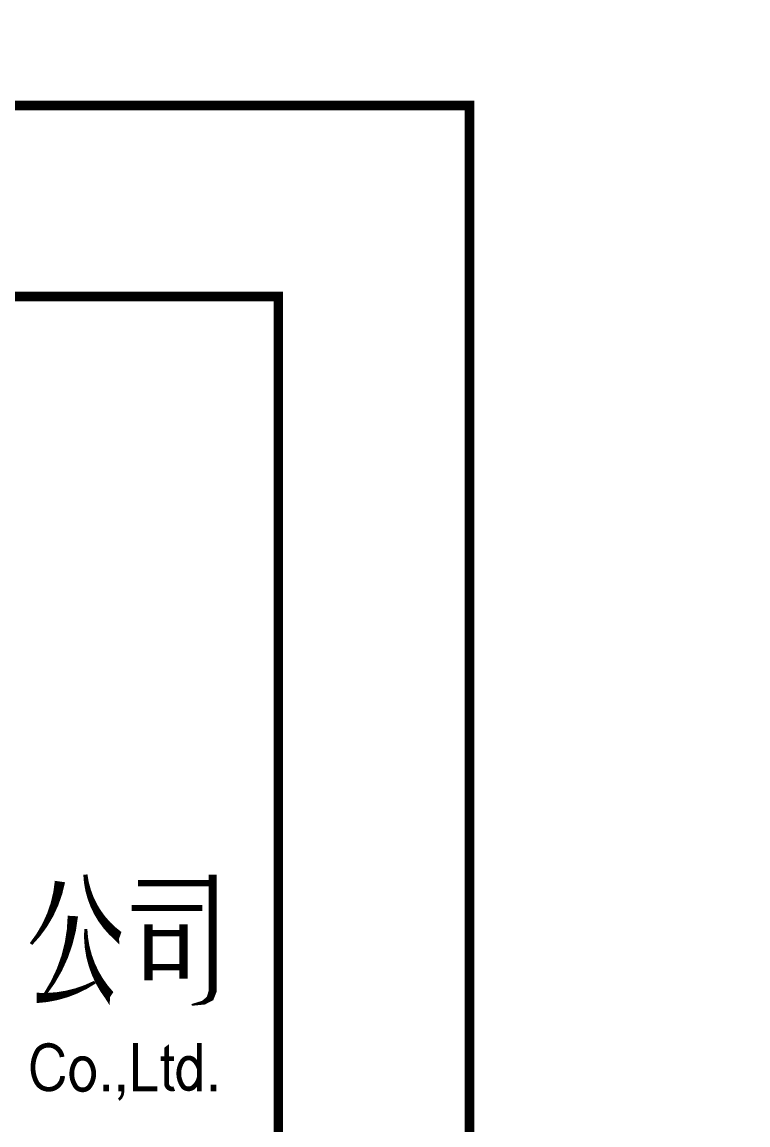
# Model space of a CAD drawing. Extents: x 497777 to 784122, y -229332 to 980813.
# Drawn here: x 579561 to 583358, y 575459 to 581232 of the extents above; entities that cross this region are included whole.
import ezdxf
from ezdxf.enums import TextEntityAlignment as Align

# ---------------------------------------------------------------- set-up
doc = ezdxf.new("R2010")
doc.units = 0
doc.header["$LTSCALE"] = 1000
doc.header["$MEASUREMENT"] = 0
doc.layers.add('0-cxFrame', color=155, linetype='Continuous')
doc.layers.add('S-DIM', color=81, linetype='Continuous')
doc.styles.add('cx_tuqian1', font='')
doc.styles.add('SS1', font='tj-romans1.shx', dxfattribs={"width": 0.7, "bigfont": 'tj-hztxt1.shx'})
doc.styles.add('黑体', font='simhei.ttf', dxfattribs={"height": 12})
doc.styles.get('cx_tuqian1').set_extended_font_data('SimSun')
doc.dimstyles.new('S-25-100A', dxfattribs={"dimscale": 100, "dimtxt": 3, "dimasz": 2, "dimexe": 2, "dimexo": 2, "dimgap": 0.8, "dimtad": 1, "dimdec": 0, "dimlfac": 0.25, "dimzin": 0, "dimdsep": 46, "dimtxsty": 'SS1', "dimblk1": 'TT', "dimblk2": 'TT', "dimsah": 1, "dimcen": 1, "dimclrd": 256, "dimclre": 256, "dimclrt": 256, "dimadec": 0, "dimazin": 0, "dimtfac": 1, "dimtdec": 0, "dimtix": 1, "dimtmove": 2, "dimatfit": 0, "dimldrblk": 'TT', "dimfxl": 2, "dimtolj": 1, "dimtzin": 0, "dimarcsym": 0})

# ---------------------------------------------------------------- blocks, each defined once
blk = doc.blocks.new('TT')
blk.add_line((-0.969, 0), (0.969, 0))
at = {"const_width": 0.45}
blk.add_lwpolyline([(-0.442, -0.442), (0.442, 0.442)], dxfattribs=at)
blk = doc.blocks.new('*D190')
at = {"layer": 'Defpoints', "color": 0, "transparency": 16777216}
for p in [(510905.6, 638017.2), (511945.9, 636672.7), (512585.6, 636337.2), (509785.6, 636257.2), (516785.6, 636257.2)]:
    blk.add_point(p, dxfattribs=at)
at = {"layer": 'S-DIM', "lineweight": -2, "transparency": 16777216}
blk.add_arc((512665.6, 636257.2), 831, 148.82369, 166.17631, dxfattribs=at)
at = {"layer": 'S-DIM', "lineweight": -2, "transparency": 16777216, "xscale": 200, "yscale": 200, "zscale": 200}
for p, rotation in [((512078, 636844.8), 51.91184269532635), ((511834.6, 636257.2), 263.0881573046743)]:
    blk.add_blockref('TT', p, dxfattribs=dict(at, rotation=rotation))
blk = doc.blocks.new('zjcx_TT(Dragon)')
at = {"color": 7}
for points in [[(-1009.5, -3025.6, 21.7, 54.1, 0.207129), (-837.9, -3347.2, 5.41, 5.41, 0.536482)], [(-1293.8, -3389.1, 16.2, 54.1, 0.148042), (-1142.5, -3062.1, 5.41, 5.41, 0.536482)], [(-1219.8, -3650.8, 16.2, 54.1, 0.142589), (-1075, -3242.6, 5.41, 5.41, 0.536482)], [(-1007.4, -3310.4, 16.2, 54.1, 0.178875), (-883.5, -3658.4, 5.41, 5.41, 0.536482)], [(-959.3, -3588.5, 16.2, 54.1, -0.134626), (-1265.1, -3671.4, 5.41, 5.41, 0.536482)]]:
    blk.add_lwpolyline(points, format="xyseb", dxfattribs=at)
for points, const_width in [([(-733.8, -3070.7), (-343.7, -3070.7)], 32.5), ([(-343.7, -3025.6), (-343.7, -3636.9)], 43.3), ([(-767.7, -3200.3), (-397.8, -3200.3)], 32.5), ([(-678.8, -3286.4), (-678.8, -3579.5)], 43.3), ([(-495.7, -3286.4), (-495.7, -3571.2)], 43.3), ([(-678.8, -3332.3), (-495.7, -3332.3)], 32.5), ([(-678.8, -3510), (-495.7, -3510)], 32.5)]:
    blk.add_lwpolyline(points, dxfattribs=dict(at, const_width=const_width))
for points, const_width in [([(-1260.6, -3947.7, -0.673783), (-1131.5, -3980.6, -0.222028)], 25), ([(-1258.5, -3944.8, 0.263693), (-1264.2, -4113.9, 0.615609)], 25), ([(-1061.6, -4004.8, -0.473083), (-986.9, -4004.3, -0.222028)], 25), ([(-501.8, -4002.6, -0.476832), (-441.3, -3997.1, -0.222028)], 25), ([(-1060.7, -4003.5, 0.318714), (-1057.8, -4137.6, 0.615609)], 25), ([(-987.5, -4003.5, -0.345415), (-990.3, -4137.6, -0.615609)], 25), ([(-500.8, -4001.3, 0.318714), (-498, -4135.3, 0.615609)], 25), ([(-1269.2, -4103.4, 0.810483), (-1128.7, -4080.4, 0.222028)], 25), ([(-1058.5, -4136.7, 0.462703), (-989.3, -4136.5, 0.222028)], 25), ([(-834.9, -4203.6, 0.277707), (-814.3, -4156.9, 0.222028)], 15), ([(-584.5, -4116.1, 0.5602), (-544.6, -4145.9, 0.222028)], 25), ([(-498.7, -4134.4, 0.40791), (-444.4, -4138.1, 0.222028)], 25)]:
    blk.add_lwpolyline(points, format="xyb", dxfattribs=dict(const_width=const_width))
for points, const_width in [([(-747.5, -4159.9), (-747.5, -3907.9)], 25), ([(-584.5, -4117.5), (-584.5, -3932)], 25), ([(-413.7, -4159.9), (-413.7, -3907.9)], 25), ([(-615.7, -3989.4), (-546.2, -3989.4)], 25), ([(-901.3, -4159.9), (-901.3, -4124.7)], 30), ([(-821.5, -4159.9), (-821.5, -4124.7)], 30), ([(-742.7, -4147.4), (-632.3, -4147.4)], 25), ([(-339.5, -4159.9), (-339.5, -4124.7)], 30)]:
    blk.add_lwpolyline(points, dxfattribs=dict(const_width=const_width))
for points in [[(-584.6, -3938.3, 28, 0, 0), (-572, -3913.5, 25, 25, 0)], [(-441.3, -3997.1, 25, 20, -0.150596), (-414.9, -4047.8, 25, 25, 0)], [(-444.4, -4138.1, 25, 20, 0.200508), (-414.7, -4077.4, 25, 25, 0)]]:
    blk.add_lwpolyline(points, format="xyseb")
for points in [[(-833.4, -3361.9), (-821, -3326), (-831.4, -3393), (-854.7, -3368.3)], [(-322, -3636.9), (-365.3, -3636.9), (-340.5, -3683), (-374, -3665.5)], [(-880.3, -3666.4), (-862.8, -3641), (-882.7, -3709.7), (-904.3, -3675.7)], [(-384, -3705.6), (-399, -3686.6), (-452.1, -3712.4), (-454.8, -3703.6)], [(-340.5, -3683), (-374, -3665.5), (-384, -3705.6), (-399, -3686.6)]]:
    blk.add_solid(points, dxfattribs=at)
at = {"layer": '0-cxFrame', "const_width": 30}
blk.add_lwpolyline([(-7000, -10200.2), (0, -10200.2), (0, 0), (-7000, 0)], close=True, dxfattribs=at)
blk = doc.blocks.new('zjcx_T1(Dragon)')
at = {"layer": '0-cxFrame', "const_width": 50}
blk.add_lwpolyline([(-7000, 0), (0, 0), (0, 57400), (-7000, 57400)], close=True, dxfattribs=at)
at = {"layer": '0-cxFrame'}
blk.add_blockref('zjcx_TT(Dragon)', (0, 57400), dxfattribs=at)
blk = doc.blocks.new('TK22.A1 L(Dragon)')
at = {"layer": '0-cxFrame', "color": 7, "const_width": 0.5}
blk.add_lwpolyline([(0, 0), (-841, 0), (-841, 594), (0, 594)], close=True, dxfattribs=at)
at = {"layer": '0-cxFrame', "const_width": 0.5}
blk.add_lwpolyline([(-10, 10), (-80, 10), (-80, 584), (-10, 584)], close=True, dxfattribs=at)
at = {"layer": '0-cxFrame', "xscale": 0.01, "yscale": 0.01, "zscale": 0.01}
blk.add_blockref('zjcx_T1(Dragon)', (-10, 10), dxfattribs=at)
at = {"style": '黑体', "flags": 4}
blk.add_attdef('图幅', text='', height=3.3, dxfattribs=at).set_placement((-40, 3), align=Align.RIGHT)
at = {"layer": 'Defpoints', "color": 6, "flags": 4}
for tag, height, style, p in [('tufu', 3.3, '黑体', (-12, 12)), ('dwfname', 4, 'cx_tuqian1', (-80, 3))]:
    blk.add_attdef(tag, text='', height=height, dxfattribs=dict(at, style=style)).set_placement(p, align=Align.RIGHT)

msp = doc.modelspace()

# ---------------------------------------------------------------- block references
at = {"layer": '0-cxFrame', "xscale": 100, "yscale": 100, "zscale": 100}
msp.add_blockref('TK22.A1 L(Dragon)', (581901.7, 521395.1), dxfattribs=at)

# ---------------------------------------------------------------- dimensions: what is measured, and where the dimension line sits
at = {"layer": 'S-DIM'}
dim = msp.add_angular_dim_2l(base=(511945.9, 636672.7), line1=((509785.6, 636257.2), (516785.6, 636257.2)), line2=((510905.6, 638017.2), (512585.6, 636337.2)), text=' ', dimstyle='S-25-100A', dxfattribs=at)
dim.commit()
dim.dimension.update_dxf_attribs({"geometry": '*D190', "text_midpoint": (784122.1, -229332.3)})

doc.saveas('drawing.dxf')
